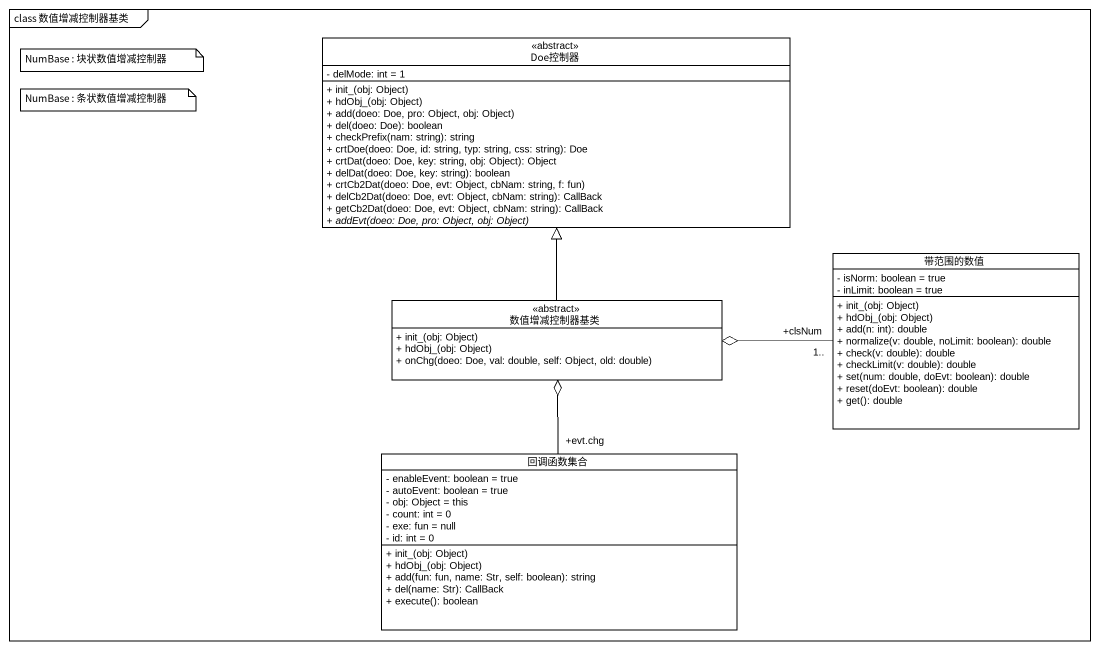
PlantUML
@startuml
mainframe class 数值增减控制器基类
hide circle
hide empty members
skinparam classAttributeIconSize 0
class Doe控制器 <<abstract>> {
  - delMode: int = 1
  + init_(obj: Object)
  + hdObj_(obj: Object)
  + add(doeo: Doe, pro: Object, obj: Object)
  + del(doeo: Doe): boolean
  + checkPrefix(nam: string): string
  + crtDoe(doeo: Doe, id: string, typ: string, css: string): Doe
  + crtDat(doeo: Doe, key: string, obj: Object): Object
  + delDat(doeo: Doe, key: string): boolean
  + crtCb2Dat(doeo: Doe, evt: Object, cbNam: string, f: fun)
  + delCb2Dat(doeo: Doe, evt: Object, cbNam: string): CallBack
  + getCb2Dat(doeo: Doe, evt: Object, cbNam: string): CallBack
  {abstract} + addEvt(doeo: Doe, pro: Object, obj: Object)
}
class 带范围的数值 {
  - isNorm: boolean = true
  - inLimit: boolean = true
  + init_(obj: Object)
  + hdObj_(obj: Object)
  + add(n: int): double
  + normalize(v: double, noLimit: boolean): double
  + check(v: double): double
  + checkLimit(v: double): double
  + set(num: double, doEvt: boolean): double
  + reset(doEvt: boolean): double
  + get(): double
}
class 数值增减控制器基类 <<abstract>> {
  + init_(obj: Object)
  + hdObj_(obj: Object)
  + onChg(doeo: Doe, val: double, self: Object, old: double)
}
class 回调函数集合 {
  - enableEvent: boolean = true
  - autoEvent: boolean = true
  - obj: Object = this
  - count: int = 0
  - exe: fun = null
  - id: int = 0
  + init_(obj: Object)
  + hdObj_(obj: Object)
  + add(fun: fun, name: Str, self: boolean): string
  + del(name: Str): CallBack
  + execute(): boolean
}
带范围的数值 "+clsNum\n1.." -left-o 数值增减控制器基类
数值增减控制器基类 -up-|> Doe控制器
回调函数集合 "+evt.chg" -up-o 数值增减控制器基类
note as N1
  NumBase : 块状数值增减控制器
end note
note as N2
  NumBase : 条状数值增减控制器
end note
@enduml
